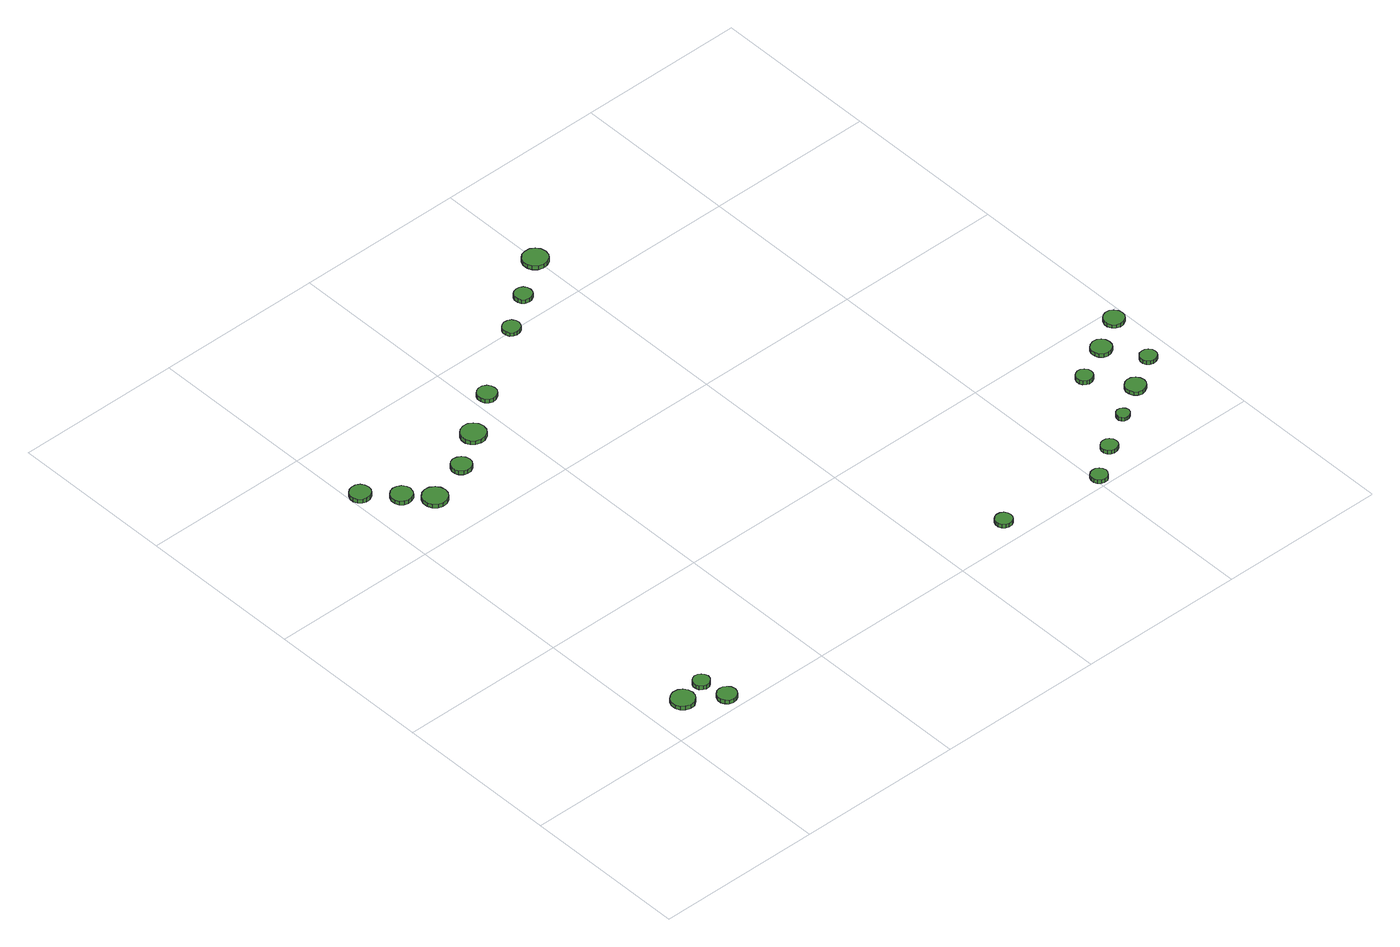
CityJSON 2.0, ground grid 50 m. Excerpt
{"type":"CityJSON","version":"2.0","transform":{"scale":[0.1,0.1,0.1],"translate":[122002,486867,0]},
"CityObjects":{
"tree1":{"type":"SolitaryVegetationObject","attributes":{"function":"something"},"geometry":[{"type":"MultiSurface","lod":"1","boundaries":[[[0,1,2,3,4,5,6,7,8,9,10,11,12,13,14]],[[15,16,17,18,19,20,21,22,23,24,25,26,27,28,29]],[[0,29,28,1]],[[1,28,27,2]],[[2,27,26,3]],[[3,26,25,4]],[[4,25,24,5]],[[5,24,23,6]],[[6,23,22,7]],[[7,22,21,8]],[[8,21,20,9]],[[9,20,19,10]],[[10,19,18,11]],[[11,18,17,12]],[[12,17,16,13]],[[13,16,15,14]],[[14,15,29,0]]]}]},
"tree2":{"type":"SolitaryVegetationObject","attributes":{"function":"something"},"geometry":[{"type":"MultiSurface","lod":"1","boundaries":[[[30,31,32,33,34,35,36,37,38,39,40,41,42,43,44]],[[45,46,47,48,49,50,51,52,53,54,55,56,57,58,59]],[[30,59,58,31]],[[31,58,57,32]],[[32,57,56,33]],[[33,56,55,34]],[[34,55,54,35]],[[35,54,53,36]],[[36,53,52,37]],[[37,52,51,38]],[[38,51,50,39]],[[39,50,49,40]],[[40,49,48,41]],[[41,48,47,42]],[[42,47,46,43]],[[43,46,45,44]],[[44,45,59,30]]]}]},
"tree3":{"type":"SolitaryVegetationObject","attributes":{"function":"something"},"geometry":[{"type":"MultiSurface","lod":"1","boundaries":[[[60,61,62,63,64,65,66,67,68,69,70,71,72,73,74]],[[75,76,77,78,79,80,81,82,83,84,85,86,87,88,89]],[[60,89,88,61]],[[61,88,87,62]],[[62,87,86,63]],[[63,86,85,64]],[[64,85,84,65]],[[65,84,83,66]],[[66,83,82,67]],[[67,82,81,68]],[[68,81,80,69]],[[69,80,79,70]],[[70,79,78,71]],[[71,78,77,72]],[[72,77,76,73]],[[73,76,75,74]],[[74,75,89,60]]]}]},
"tree4":{"type":"SolitaryVegetationObject","attributes":{"function":"something"},"geometry":[{"type":"MultiSurface","lod":"1","boundaries":[[[90,91,92,93,94,95,96,97,98,99,100,101,102,103,104]],[[105,106,107,108,109,110,111,112,113,114,115,116,117,118,119]],[[90,119,118,91]],[[91,118,117,92]],[[92,117,116,93]],[[93,116,115,94]],[[94,115,114,95]],[[95,114,113,96]],[[96,113,112,97]],[[97,112,111,98]],[[98,111,110,99]],[[99,110,109,100]],[[100,109,108,101]],[[101,108,107,102]],[[102,107,106,103]],[[103,106,105,104]],[[104,105,119,90]]]}]},
"tree5":{"type":"SolitaryVegetationObject","attributes":{"function":"something"},"geometry":[{"type":"MultiSurface","lod":"1","boundaries":[[[120,121,122,123,124,125,126,127,128,129,130,131,132,133,134]],[[135,136,137,138,139,140,141,142,143,144,145,146,147,148,149]],[[120,149,148,121]],[[121,148,147,122]],[[122,147,146,123]],[[123,146,145,124]],[[124,145,144,125]],[[125,144,143,126]],[[126,143,142,127]],[[127,142,141,128]],[[128,141,140,129]],[[129,140,139,130]],[[130,139,138,131]],[[131,138,137,132]],[[132,137,136,133]],[[133,136,135,134]],[[134,135,149,120]]]}]},
"tree6":{"type":"SolitaryVegetationObject","attributes":{"function":"something"},"geometry":[{"type":"MultiSurface","lod":"1","boundaries":[[[150,151,152,153,154,155,156,157,158,159,160,161,162,163,164]],[[165,166,167,168,169,170,171,172,173,174,175,176,177,178,179]],[[150,179,178,151]],[[151,178,177,152]],[[152,177,176,153]],[[153,176,175,154]],[[154,175,174,155]],[[155,174,173,156]],[[156,173,172,157]],[[157,172,171,158]],[[158,171,170,159]],[[159,170,169,160]],[[160,169,168,161]],[[161,168,167,162]],[[162,167,166,163]],[[163,166,165,164]],[[164,165,179,150]]]}]},
"tree7":{"type":"SolitaryVegetationObject","attributes":{"function":"something"},"geometry":[{"type":"MultiSurface","lod":"1","boundaries":[[[180,181,182,183,184,185,186,187,188,189,190,191,192,193,194]],[[195,196,197,198,199,200,201,202,203,204,205,206,207,208,209]],[[180,209,208,181]],[[181,208,207,182]],[[182,207,206,183]],[[183,206,205,184]],[[184,205,204,185]],[[185,204,203,186]],[[186,203,202,187]],[[187,202,201,188]],[[188,201,200,189]],[[189,200,199,190]],[[190,199,198,191]],[[191,198,197,192]],[[192,197,196,193]],[[193,196,195,194]],[[194,195,209,180]]]}]},
"tree8":{"type":"SolitaryVegetationObject","attributes":{"function":"something"},"geometry":[{"type":"MultiSurface","lod":"1","boundaries":[[[210,211,212,213,214,215,216,217,218,219,220,221,222,223,224]],[[225,226,227,228,229,230,231,232,233,234,235,236,237,238,239]],[[210,239,238,211]],[[211,238,237,212]],[[212,237,236,213]],[[213,236,235,214]],[[214,235,234,215]],[[215,234,233,216]],[[216,233,232,217]],[[217,232,231,218]],[[218,231,230,219]],[[219,230,229,220]],[[220,229,228,221]],[[221,228,227,222]],[[222,227,226,223]],[[223,226,225,224]],[[224,225,239,210]]]}]},
"tree9":{"type":"SolitaryVegetationObject","attributes":{"function":"something"},"geometry":[{"type":"MultiSurface","lod":"1","boundaries":[[[240,241,242,243,244,245,246,247,248,249,250,251,252,253,254]],[[255,256,257,258,259,260,261,262,263,264,265,266,267,268,269]],[[240,269,268,241]],[[241,268,267,242]],[[242,267,266,243]],[[243,266,265,244]],[[244,265,264,245]],[[245,264,263,246]],[[246,263,262,247]],[[247,262,261,248]],[[248,261,260,249]],[[249,260,259,250]],[[250,259,258,251]],[[251,258,257,252]],[[252,257,256,253]],[[253,256,255,254]],[[254,255,269,240]]]}]},
"tree10":{"type":"SolitaryVegetationObject","attributes":{"function":"something"},"geometry":[{"type":"MultiSurface","lod":"1","boundaries":[[[270,271,272,273,274,275,276,277,278,279,280,281,282,283,284]],[[285,286,287,288,289,290,291,292,293,294,295,296,297,298,299]],[[270,299,298,271]],[[271,298,297,272]],[[272,297,296,273]],[[273,296,295,274]],[[274,295,294,275]],[[275,294,293,276]],[[276,293,292,277]],[[277,292,291,278]],[[278,291,290,279]],[[279,290,289,280]],[[280,289,288,281]],[[281,288,287,282]],[[282,287,286,283]],[[283,286,285,284]],[[284,285,299,270]]]}]},
"tree11":{"type":"SolitaryVegetationObject","attributes":{"function":"something"},"geometry":[{"type":"MultiSurface","lod":"1","boundaries":[[[300,301,302,303,304,305,306,307,308,309,310,311,312,313,314]],[[315,316,317,318,319,320,321,322,323,324,325,326,327,328,329]],[[300,329,328,301]],[[301,328,327,302]],[[302,327,326,303]],[[303,326,325,304]],[[304,325,324,305]],[[305,324,323,306]],[[306,323,322,307]],[[307,322,321,308]],[[308,321,320,309]],[[309,320,319,310]],[[310,319,318,311]],[[311,318,317,312]],[[312,317,316,313]],[[313,316,315,314]],[[314,315,329,300]]]}]},
"tree12":{"type":"SolitaryVegetationObject","attributes":{"function":"something"},"geometry":[{"type":"MultiSurface","lod":"1","boundaries":[[[330,331,332,333,334,335,336,337,338,339,340,341,342,343,344]],[[345,346,347,348,349,350,351,352,353,354,355,356,357,358,359]],[[330,359,358,331]],[[331,358,357,332]],[[332,357,356,333]],[[333,356,355,334]],[[334,355,354,335]],[[335,354,353,336]],[[336,353,352,337]],[[337,352,351,338]],[[338,351,350,339]],[[339,350,349,340]],[[340,349,348,341]],[[341,348,347,342]],[[342,347,346,343]],[[343,346,345,344]],[[344,345,359,330]]]}]},
"tree13":{"type":"SolitaryVegetationObject","attributes":{"function":"something"},"geometry":[{"type":"MultiSurface","lod":"1","boundaries":[[[360,361,362,363,364,365,366,367,368,369,370,371,372,373,374]],[[375,376,377,378,379,380,381,382,383,384,385,386,387,388,389]],[[360,389,388,361]],[[361,388,387,362]],[[362,387,386,363]],[[363,386,385,364]],[[364,385,384,365]],[[365,384,383,366]],[[366,383,382,367]],[[367,382,381,368]],[[368,381,380,369]],[[369,380,379,370]],[[370,379,378,371]],[[371,378,377,372]],[[372,377,376,373]],[[373,376,375,374]],[[374,375,389,360]]]}]},
"tree14":{"type":"SolitaryVegetationObject","attributes":{"function":"something"},"geometry":[{"type":"MultiSurface","lod":"1","boundaries":[[[390,391,392,393,394,395,396,397,398,399,400,401,402,403,404]],[[405,406,407,408,409,410,411,412,413,414,415,416,417,418,419]],[[390,419,418,391]],[[391,418,417,392]],[[392,417,416,393]],[[393,416,415,394]],[[394,415,414,395]],[[395,414,413,396]],[[396,413,412,397]],[[397,412,411,398]],[[398,411,410,399]],[[399,410,409,400]],[[400,409,408,401]],[[401,408,407,402]],[[402,407,406,403]],[[403,406,405,404]],[[404,405,419,390]]]}]},
"tree15":{"type":"SolitaryVegetationObject","attributes":{"function":"something"},"geometry":[{"type":"MultiSurface","lod":"1","boundaries":[[[420,421,422,423,424,425,426,427,428,429,430,431,432,433,434]],[[435,436,437,438,439,440,441,442,443,444,445,446,447,448,449]],[[420,449,448,421]],[[421,448,447,422]],[[422,447,446,423]],[[423,446,445,424]],[[424,445,444,425]],[[425,444,443,426]],[[426,443,442,427]],[[427,442,441,428]],[[428,441,440,429]],[[429,440,439,430]],[[430,439,438,431]],[[431,438,437,432]],[[432,437,436,433]],[[433,436,435,434]],[[434,435,449,420]]]}]},
"tree16":{"type":"SolitaryVegetationObject","attributes":{"function":"something"},"geometry":[{"type":"MultiSurface","lod":"1","boundaries":[[[450,451,452,453,454,455,456,457,458,459,460,461,462,463,464]],[[465,466,467,468,469,470,471,472,473,474,475,476,477,478,479]],[[450,479,478,451]],[[451,478,477,452]],[[452,477,476,453]],[[453,476,475,454]],[[454,475,474,455]],[[455,474,473,456]],[[456,473,472,457]],[[457,472,471,458]],[[458,471,470,459]],[[459,470,469,460]],[[460,469,468,461]],[[461,468,467,462]],[[462,467,466,463]],[[463,466,465,464]],[[464,465,479,450]]]}]},
"tree17":{"type":"SolitaryVegetationObject","attributes":{"function":"something"},"geometry":[{"type":"MultiSurface","lod":"1","boundaries":[[[480,481,482,483,484,485,486,487,488,489,490,491,492,493,494]],[[495,496,497,498,499,500,501,502,503,504,505,506,507,508,509]],[[480,509,508,481]],[[481,508,507,482]],[[482,507,506,483]],[[483,506,505,484]],[[484,505,504,485]],[[485,504,503,486]],[[486,503,502,487]],[[487,502,501,488]],[[488,501,500,489]],[[489,500,499,490]],[[490,499,498,491]],[[491,498,497,492]],[[492,497,496,493]],[[493,496,495,494]],[[494,495,509,480]]]}]},
"tree18":{"type":"SolitaryVegetationObject","attributes":{"function":"something"},"geometry":[{"type":"MultiSurface","lod":"1","boundaries":[[[510,511,512,513,514,515,516,517,518,519,520,521,522,523,524]],[[525,526,527,528,529,530,531,532,533,534,535,536,537,538,539]],[[510,539,538,511]],[[511,538,537,512]],[[512,537,536,513]],[[513,536,535,514]],[[514,535,534,515]],[[515,534,533,516]],[[516,533,532,517]],[[517,532,531,518]],[[518,531,530,519]],[[519,530,529,520]],[[520,529,528,521]],[[521,528,527,522]],[[522,527,526,523]],[[523,526,525,524]],[[524,525,539,510]]]}]},
"tree19":{"type":"SolitaryVegetationObject","attributes":{"function":"something"},"geometry":[{"type":"MultiSurface","lod":"1","boundaries":[[[540,541,542,543,544,545,546,547,548,549,550,551,552,553,554]],[[555,556,557,558,559,560,561,562,563,564,565,566,567,568,569]],[[540,569,568,541]],[[541,568,567,542]],[[542,567,566,543]],[[543,566,565,544]],[[544,565,564,545]],[[545,564,563,546]],[[546,563,562,547]],[[547,562,561,548]],[[548,561,560,549]],[[549,560,559,550]],[[550,559,558,551]],[[551,558,557,552]],[[552,557,556,553]],[[553,556,555,554]],[[554,555,569,540]]]}]},
"tree20":{"type":"SolitaryVegetationObject","attributes":{"function":"something"},"geometry":[{"type":"MultiSurface","lod":"1","boundaries":[[[570,571,572,573,574,575,576,577,578,579,580,581,582,583,584]],[[585,586,587,588,589,590,591,592,593,594,595,596,597,598,599]],[[570,599,598,571]],[[571,598,597,572]],[[572,597,596,573]],[[573,596,595,574]],[[574,595,594,575]],[[575,594,593,576]],[[576,593,592,577]],[[577,592,591,578]],[[578,591,590,579]],[[579,590,589,580]],[[580,589,588,581]],[[581,588,587,582]],[[582,587,586,583]],[[583,586,585,584]],[[584,585,599,570]]]}]},
"tree21":{"type":"SolitaryVegetationObject","attributes":{"function":"something"},"geometry":[{"type":"MultiSurface","lod":"1","boundaries":[[[600,601,602,603,604,605,606,607,608,609,610,611,612,613,614]],[[615,616,617,618,619,620,621,622,623,624,625,626,627,628,629]],[[600,629,628,601]],[[601,628,627,602]],[[602,627,626,603]],[[603,626,625,604]],[[604,625,624,605]],[[605,624,623,606]],[[606,623,622,607]],[[607,622,621,608]],[[608,621,620,609]],[[609,620,619,610]],[[610,619,618,611]],[[611,618,617,612]],[[612,617,616,613]],[[613,616,615,614]],[[614,615,629,600]]]}]}
},
"vertices":[
[140,109,22],[137,123,22],[129,135,22],[117,142,22],[102,144,22],[89,139,22],[78,130,22],[72,117,22],[72,102,22],[78,89,22],[89,79,22],[102,75,22],[117,76,22],[129,84,22],[137,95,22],[137,95,9],[129,84,9],[117,76,9],[102,75,9],[89,79,9],[78,89,9],[72,102,9],[72,117,9],[78,130,9],[89,139,9],[102,144,9],[117,142,9],[129,135,9],[137,123,9],[140,109,9],
[232,44,22],[229,56,22],[222,65,22],[212,71,22],[201,72,22],[189,69,22],[181,61,22],[176,50,22],[176,38,22],[181,28,22],[189,20,22],[201,16,22],[212,17,22],[222,23,22],[229,33,22],[229,33,9],[222,23,9],[212,17,9],[201,16,9],[189,20,9],[181,28,9],[176,38,9],[176,50,9],[181,61,9],[189,69,9],[201,72,9],[212,71,9],[222,65,9],[229,56,9],[232,44,9],
[214,129,22],[211,139,22],[205,147,22],[197,152,22],[186,153,22],[177,150,22],[169,143,22],[165,134,22],[165,124,22],[169,114,22],[177,108,22],[186,104,22],[197,105,22],[205,111,22],[211,119,22],[211,119,9],[205,111,9],[197,105,9],[186,104,9],[177,108,9],[169,114,9],[165,124,9],[165,134,9],[169,143,9],[177,150,9],[186,153,9],[197,152,9],[205,147,9],[211,139,9],[214,129,9],
[62,1287,17],[59,1299,17],[52,1310,17],[41,1316,17],[28,1317,17],[16,1313,17],[7,1305,17],[2,1293,17],[2,1281,17],[7,1269,17],[16,1261,17],[28,1257,17],[41,1258,17],[52,1264,17],[59,1275,17],[59,1275,4],[52,1264,4],[41,1258,4],[28,1257,4],[16,1261,4],[7,1269,4],[2,1281,4],[2,1293,4],[7,1305,4],[16,1313,4],[28,1317,4],[41,1316,4],[52,1310,4],[59,1299,4],[62,1287,4],
[138,1208,19],[135,1220,19],[127,1231,19],[116,1237,19],[103,1239,19],[91,1235,19],[81,1226,19],[76,1214,19],[76,1201,19],[81,1189,19],[91,1180,19],[103,1176,19],[116,1178,19],[127,1184,19],[135,1195,19],[135,1195,6],[127,1184,6],[116,1178,6],[103,1176,6],[91,1180,6],[81,1189,6],[76,1201,6],[76,1214,6],[81,1226,6],[91,1235,6],[103,1239,6],[116,1237,6],[127,1231,6],[135,1220,6],[138,1208,6],
[201,1141,20],[198,1156,20],[189,1168,20],[176,1176,20],[161,1178,20],[147,1173,20],[136,1163,20],[130,1149,20],[130,1134,20],[136,1120,20],[147,1110,20],[161,1105,20],[176,1107,20],[189,1114,20],[198,1127,20],[198,1127,8],[189,1114,8],[176,1107,8],[161,1105,8],[147,1110,8],[136,1120,8],[130,1134,8],[130,1149,8],[136,1163,8],[147,1173,8],[161,1178,8],[176,1176,8],[189,1168,8],[198,1156,8],[201,1141,8],
[329,1186,22],[326,1198,22],[319,1208,22],[308,1214,22],[296,1216,22],[284,1212,22],[275,1204,22],[270,1192,22],[270,1180,22],[275,1169,22],[284,1161,22],[296,1157,22],[308,1158,22],[319,1164,22],[326,1174,22],[326,1174,9],[319,1164,9],[308,1158,9],[296,1157,9],[284,1161,9],[275,1169,9],[270,1180,9],[270,1192,9],[275,1204,9],[284,1212,9],[296,1216,9],[308,1214,9],[319,1208,9],[326,1198,9],[329,1186,9],
[445,1260,20],[442,1275,20],[433,1287,20],[420,1295,20],[405,1296,20],[390,1291,20],[379,1281,20],[373,1268,20],[373,1252,20],[379,1239,20],[390,1229,20],[405,1224,20],[420,1225,20],[433,1233,20],[442,1245,20],[442,1245,7],[433,1233,7],[420,1225,7],[405,1224,7],[390,1229,7],[379,1239,7],[373,1252,7],[373,1268,7],[379,1281,7],[390,1291,7],[405,1296,7],[420,1295,7],[433,1287,7],[442,1275,7],[445,1260,7],
[569,1352,20],[567,1363,20],[560,1373,20],[549,1379,20],[537,1380,20],[526,1376,20],[517,1368,20],[513,1357,20],[513,1346,20],[517,1335,20],[526,1327,20],[537,1323,20],[549,1324,20],[560,1330,20],[567,1340,20],[567,1340,8],[560,1330,8],[549,1324,8],[537,1323,8],[526,1327,8],[517,1335,8],[513,1346,8],[513,1357,8],[517,1368,8],[526,1376,8],[537,1380,8],[549,1379,8],[560,1373,8],[567,1363,8],[569,1352,8],
[792,1504,18],[790,1514,18],[784,1523,18],[774,1528,18],[764,1529,18],[753,1526,18],[745,1519,18],[741,1509,18],[741,1498,18],[745,1488,18],[753,1481,18],[764,1478,18],[774,1479,18],[784,1484,18],[790,1493,18],[790,1493,6],[784,1484,6],[774,1479,6],[764,1478,6],[753,1481,6],[745,1488,6],[741,1498,6],[741,1509,6],[745,1519,6],[753,1526,6],[764,1529,6],[774,1528,6],[784,1523,6],[790,1514,6],[792,1504,6],
[1233,67,21],[1231,77,21],[1225,86,21],[1216,91,21],[1206,92,21],[1196,89,21],[1188,82,21],[1184,73,21],[1184,62,21],[1188,53,21],[1196,46,21],[1206,43,21],[1216,44,21],[1225,49,21],[1231,58,21],[1231,58,9],[1225,49,9],[1216,44,9],[1206,43,9],[1196,46,9],[1188,53,9],[1184,62,9],[1184,73,9],[1188,82,9],[1196,89,9],[1206,92,9],[1216,91,9],[1225,86,9],[1231,77,9],[1233,67,9],
[902,1578,19],[900,1589,19],[894,1598,19],[884,1603,19],[874,1604,19],[863,1601,19],[855,1594,19],[851,1584,19],[851,1573,19],[855,1563,19],[863,1556,19],[874,1553,19],[884,1554,19],[894,1559,19],[900,1568,19],[900,1568,6],[894,1559,6],[884,1554,6],[874,1553,6],[863,1556,6],[855,1563,6],[851,1573,6],[851,1584,6],[855,1594,6],[863,1601,6],[874,1604,6],[884,1603,6],[894,1598,6],[900,1589,6],[902,1578,6],
[1032,1662,20],[1029,1677,20],[1020,1689,20],[1007,1697,20],[992,1698,20],[977,1694,20],[966,1684,20],[960,1670,20],[960,1655,20],[966,1641,20],[977,1631,20],[992,1626,20],[1007,1628,20],[1020,1635,20],[1029,1647,20],[1029,1647,7],[1020,1635,7],[1007,1628,7],[992,1626,7],[977,1631,7],[966,1641,7],[960,1655,7],[960,1670,7],[966,1684,7],[977,1694,7],[992,1698,7],[1007,1697,7],[1020,1689,7],[1029,1677,7],[1032,1662,7],
[1536,28,22],[1533,38,22],[1527,46,22],[1519,51,22],[1508,52,22],[1499,49,22],[1491,42,22],[1487,33,22],[1487,23,22],[1491,13,22],[1499,6,22],[1508,3,22],[1519,4,22],[1527,9,22],[1533,18,22],[1533,18,10],[1527,9,10],[1519,4,10],[1508,3,10],[1499,6,10],[1491,13,10],[1487,23,10],[1487,33,10],[1491,42,10],[1499,49,10],[1508,52,10],[1519,51,10],[1527,46,10],[1533,38,10],[1536,28,10],
[1635,97,21],[1633,107,21],[1627,115,21],[1618,120,21],[1608,121,21],[1598,118,21],[1590,111,21],[1586,102,21],[1586,92,21],[1590,83,21],[1598,76,21],[1608,73,21],[1618,74,21],[1627,79,21],[1633,87,21],[1633,87,9],[1627,79,9],[1618,74,9],[1608,73,9],[1598,76,9],[1590,83,9],[1586,92,9],[1586,102,9],[1590,111,9],[1598,118,9],[1608,121,9],[1618,120,9],[1627,115,9],[1633,107,9],[1635,97,9],
[1743,168,19],[1741,176,19],[1736,182,19],[1729,186,19],[1721,187,19],[1713,185,19],[1707,179,19],[1704,172,19],[1704,163,19],[1707,156,19],[1713,150,19],[1721,148,19],[1729,149,19],[1736,153,19],[1741,159,19],[1741,159,7],[1736,153,7],[1729,149,7],[1721,148,7],[1713,150,7],[1707,156,7],[1704,163,7],[1704,172,7],[1707,179,7],[1713,185,7],[1721,187,7],[1729,186,7],[1736,182,7],[1741,176,7],[1743,168,7],
[1773,346,19],[1771,356,19],[1765,365,19],[1756,370,19],[1746,371,19],[1737,368,19],[1729,361,19],[1725,352,19],[1725,341,19],[1729,332,19],[1737,325,19],[1746,322,19],[1756,323,19],[1765,328,19],[1771,337,19],[1771,337,6],[1765,328,6],[1756,323,6],[1746,322,6],[1737,325,6],[1729,332,6],[1725,341,6],[1725,352,6],[1729,361,6],[1737,368,6],[1746,371,6],[1756,370,6],[1765,365,6],[1771,356,6],[1773,346,6],
[1853,228,19],[1850,240,19],[1843,250,19],[1832,257,19],[1820,258,19],[1808,254,19],[1799,246,19],[1794,234,19],[1794,222,19],[1799,210,19],[1808,202,19],[1820,198,19],[1832,200,19],[1843,206,19],[1850,216,19],[1850,216,7],[1843,206,7],[1832,200,7],[1820,198,7],[1808,202,7],[1799,210,7],[1794,222,7],[1794,234,7],[1799,246,7],[1808,254,7],[1820,258,7],[1832,257,7],[1843,250,7],[1850,240,7],[1853,228,7],
[1887,400,19],[1885,412,19],[1878,423,19],[1867,429,19],[1854,430,19],[1842,426,19],[1833,418,19],[1828,407,19],[1828,394,19],[1833,383,19],[1842,374,19],[1854,370,19],[1867,372,19],[1878,378,19],[1885,388,19],[1885,388,7],[1878,378,7],[1867,372,7],[1854,370,7],[1842,374,7],[1833,383,7],[1828,394,7],[1828,407,7],[1833,418,7],[1842,426,7],[1854,430,7],[1867,429,7],[1878,423,7],[1885,412,7],[1887,400,7],
[1951,292,19],[1949,302,19],[1943,310,19],[1934,315,19],[1924,316,19],[1914,313,19],[1906,306,19],[1902,297,19],[1902,287,19],[1906,278,19],[1914,271,19],[1924,268,19],[1934,269,19],[1943,274,19],[1949,282,19],[1949,282,7],[1943,274,7],[1934,269,7],[1924,268,7],[1914,271,7],[1906,278,7],[1902,287,7],[1902,297,7],[1906,306,7],[1914,313,7],[1924,316,7],[1934,315,7],[1943,310,7],[1949,302,7],[1951,292,7],
[1990,463,19],[1987,475,19],[1980,485,19],[1969,492,19],[1957,493,19],[1945,489,19],[1936,481,19],[1931,469,19],[1931,457,19],[1936,445,19],[1945,437,19],[1957,433,19],[1969,435,19],[1980,441,19],[1987,451,19],[1987,451,7],[1980,441,7],[1969,435,7],[1957,433,7],[1945,437,7],[1936,445,7],[1931,457,7],[1931,469,7],[1936,481,7],[1945,489,7],[1957,493,7],[1969,492,7],[1980,485,7],[1987,475,7],[1990,463,7]
]}
